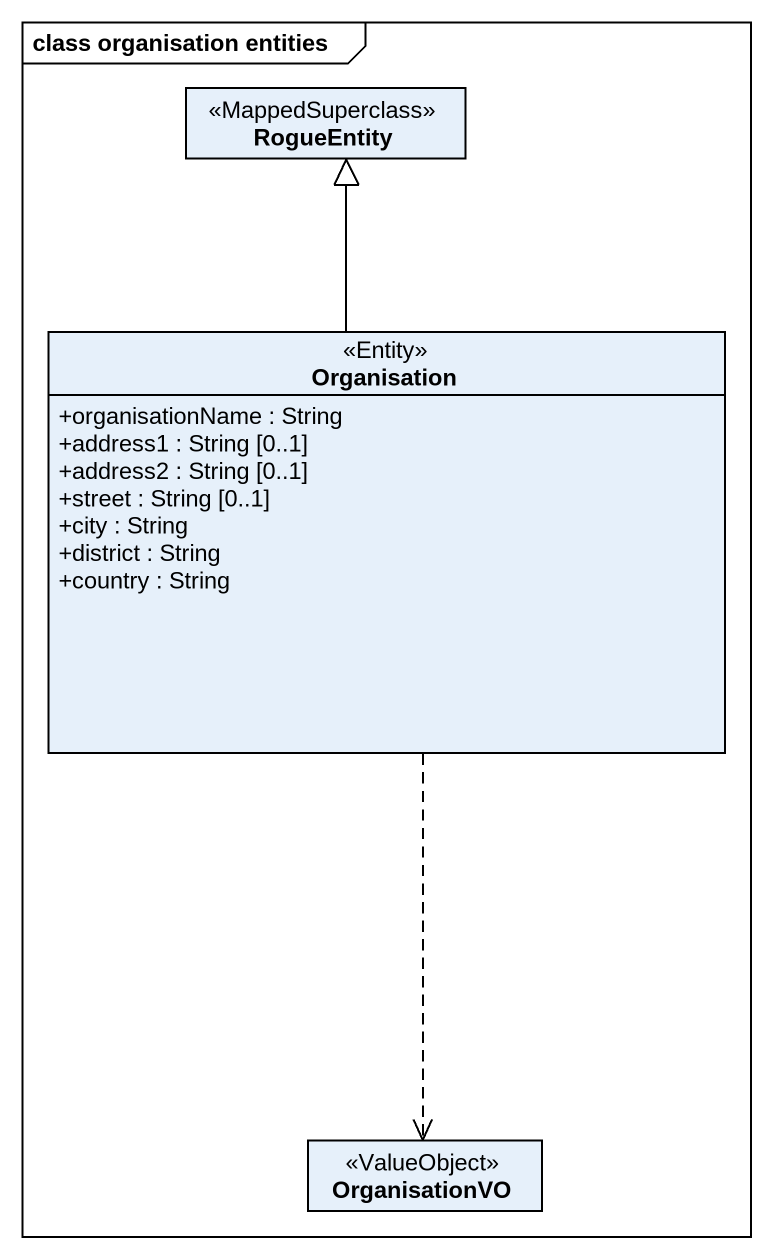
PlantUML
@startuml
mainframe class organisation entities
hide circle
hide empty members
skinparam classAttributeIconSize 0
class RogueEntity <<MappedSuperclass>>
class Organisation <<Entity>> {
  +organisationName : String
  +address1 : String [0..1]
  +address2 : String [0..1]
  +street : String [0..1]
  +city : String
  +district : String
  +country : String
}
class OrganisationVO <<ValueObject>>
Organisation -up-|> RogueEntity
Organisation ..> OrganisationVO
@enduml
